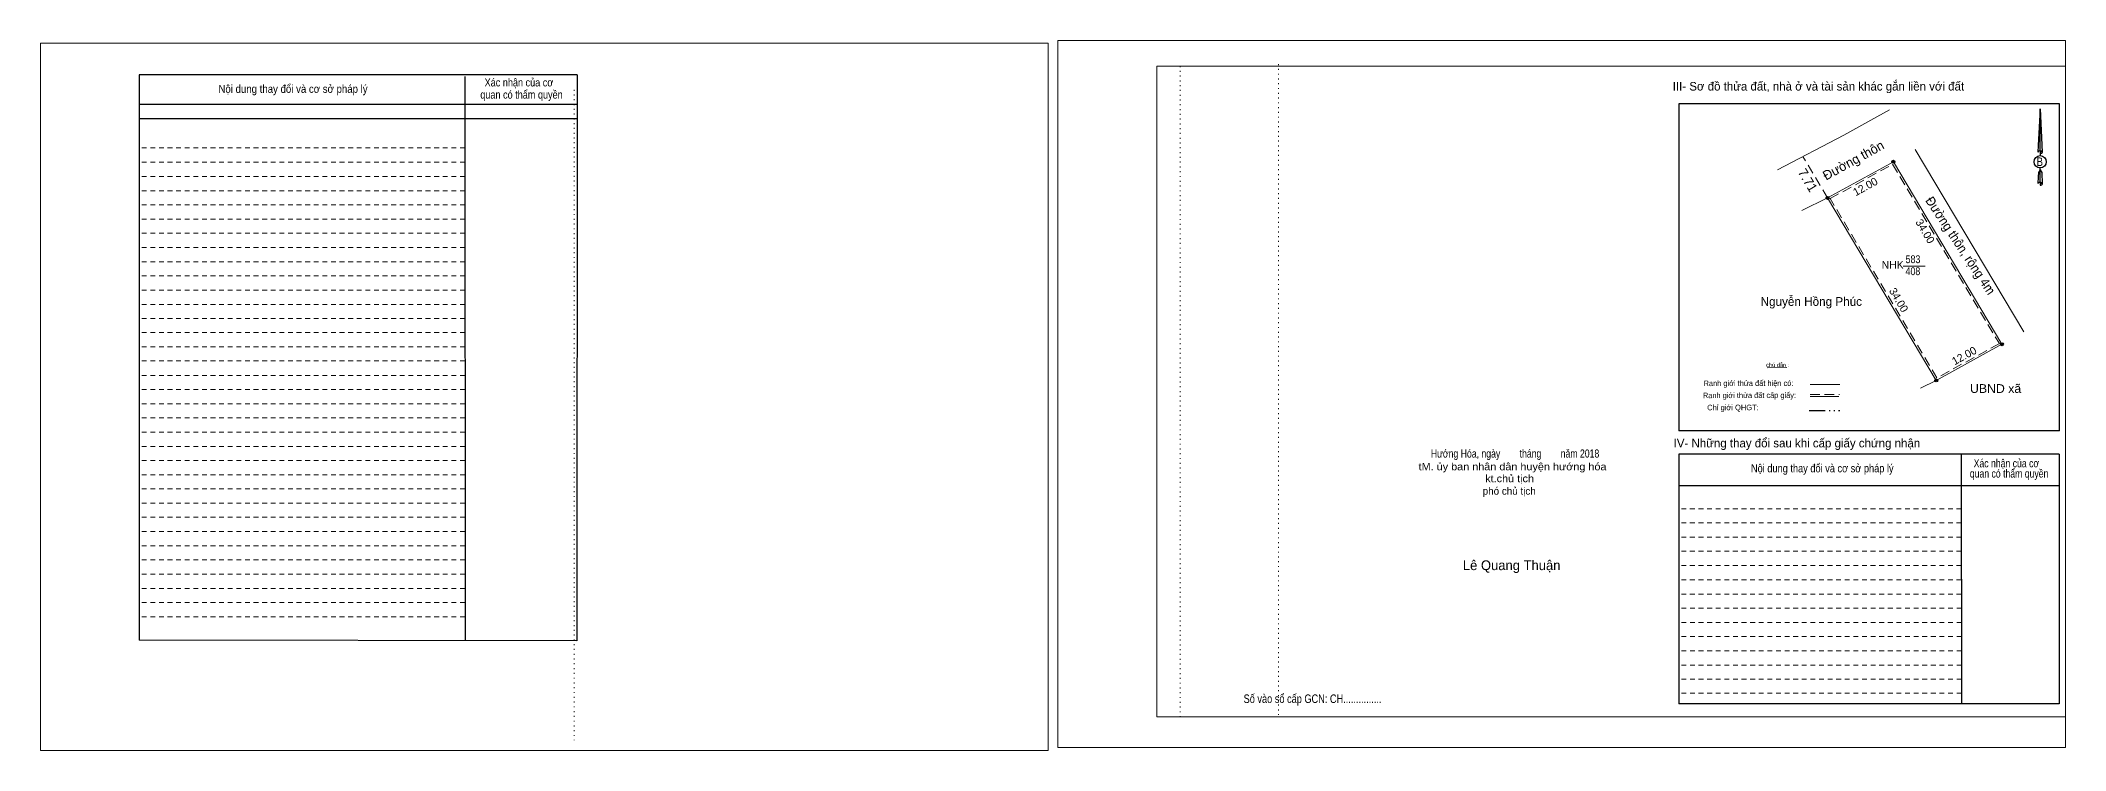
# Model space of a CAD drawing. Header units: metres. Extents: x 548099 to 548755, y 1837720 to 1837863.
# Drawn here: x 548431.2 to 548755.3, y 1837733.8 to 1837847.4 of the extents above; entities that cross this region are included whole.
import ezdxf
from ezdxf.enums import TextEntityAlignment as Align

# ---------------------------------------------------------------- set-up
doc = ezdxf.new("R2010")
doc.units = ezdxf.units.M
doc.header["$LTSCALE"] = 0.51
for name, pattern in [('DASH_DOUBLE_DOT', [9.2, 5, -1.2, 0.3, -1.2, 0.3, -1.2]), ('DOTTED', [1.5, 0.3, -1.2]), ('MEDIUM_DASHED', [4.5, 3, -1.5]), ('SHORT_DASHED', [2.7, 1.5, -1.2])]:
    doc.linetypes.add(name, pattern=pattern)
doc.layers.add('18', color=7, linetype='Continuous')
for name, color, linetype, lineweight in [('28', 7, 'SHORT_DASHED', 13), ('3', 7, 'Continuous', 13), ('8', 7, 'Continuous', 25)]:
    doc.layers.add(name, color=color, linetype=linetype, lineweight=lineweight)

msp = doc.modelspace()

# ---------------------------------------------------------------- hatches: boundary and pattern name
at = {"layer": '8'}
for points in [[(548728.0233, 1837828.04, 1), (548727.5567, 1837828.04, 1)], [(548717.5033, 1837822.26, 1), (548717.0367, 1837822.26, 1)], [(548745.4133, 1837798.83, 1), (548744.9467, 1837798.83, 1)], [(548734.8933, 1837793.05, 1), (548734.4267, 1837793.05, 1)], [(548734.8933, 1837793.05, 1), (548734.4267, 1837793.05, 1)]]:
    msp.add_hatch(color=256, dxfattribs=at).paths.add_polyline_path(points)

# ---------------------------------------------------------------- linework, layer by layer
at = {"layer": '28', "linetype": 'Continuous', "lineweight": 25}
for p, q in [((548517.1, 1837841.93), (548446.96, 1837841.93)), ((548499.12, 1837841.69), (548499.15, 1837751.42)), ((548517.1, 1837841.93), (548517.04, 1837751.36)), ((548517.1, 1837837.2), (548447.05, 1837837.2)), ((548517.1, 1837837.2), (548447.05, 1837837.2)), ((548517.1, 1837834.92), (548447.05, 1837834.92)), ((548738.67, 1837781.27), (548738.7, 1837741.28)), ((548754.34, 1837781.27), (548754.32, 1837741.28)), ((548754.32, 1837776.2), (548693.43, 1837776.2)), ((548517.04, 1837751.36), (548446.96, 1837751.46)), ((548754.32, 1837741.28), (548693.43, 1837741.28))]:
    msp.add_line(p, q, dxfattribs=at)
at = {"layer": '28'}
for p, q in [((548499.12, 1837830.25), (548446.96, 1837830.25)), ((548499.12, 1837827.96), (548446.96, 1837827.96)), ((548499.12, 1837825.71), (548446.96, 1837825.71)), ((548499.12, 1837823.4), (548446.96, 1837823.4)), ((548499.12, 1837821.14), (548446.96, 1837821.14)), ((548499.12, 1837818.86), (548446.96, 1837818.86)), ((548499.12, 1837816.59), (548446.96, 1837816.59)), ((548499.12, 1837814.32), (548446.96, 1837814.32)), ((548499.12, 1837812.05), (548446.96, 1837812.05)), ((548499.12, 1837809.77), (548446.96, 1837809.77)), ((548499.12, 1837807.51), (548446.96, 1837807.51)), ((548499.12, 1837805.22), (548446.96, 1837805.22)), ((548499.12, 1837802.97), (548446.96, 1837802.97)), ((548499.12, 1837800.7), (548446.96, 1837800.7)), ((548499.12, 1837798.41), (548446.96, 1837798.41)), ((548499.12, 1837796.16), (548446.96, 1837796.16)), ((548499.12, 1837793.86), (548446.96, 1837793.86)), ((548499.12, 1837791.59), (548446.96, 1837791.59)), ((548499.12, 1837789.31), (548446.96, 1837789.31)), ((548499.12, 1837787.04), (548446.96, 1837787.04)), ((548499.12, 1837784.76), (548446.96, 1837784.76)), ((548499.12, 1837782.49), (548446.96, 1837782.49)), ((548499.12, 1837780.22), (548446.96, 1837780.22)), ((548499.12, 1837777.94), (548446.96, 1837777.94)), ((548499.12, 1837775.69), (548446.96, 1837775.69)), ((548499.12, 1837773.39), (548446.96, 1837773.39)), ((548499.12, 1837771.15), (548446.96, 1837771.15)), ((548738.69, 1837772.52), (548693.43, 1837772.52)), ((548738.69, 1837770.24), (548693.43, 1837770.24)), ((548499.12, 1837768.85), (548446.96, 1837768.85)), ((548738.69, 1837767.96), (548693.43, 1837767.96)), ((548499.12, 1837766.59), (548446.96, 1837766.59)), ((548499.12, 1837764.31), (548446.96, 1837764.31)), ((548738.69, 1837765.7), (548693.43, 1837765.7)), ((548499.12, 1837762.02), (548446.96, 1837762.02)), ((548738.69, 1837763.42), (548693.43, 1837763.42)), ((548738.69, 1837761.14), (548693.43, 1837761.14)), ((548499.12, 1837759.76), (548446.96, 1837759.76)), ((548499.12, 1837757.48), (548446.96, 1837757.48)), ((548738.69, 1837758.85), (548693.43, 1837758.85)), ((548499.12, 1837755.2), (548446.96, 1837755.2)), ((548738.7, 1837756.59), (548693.43, 1837756.59)), ((548738.7, 1837754.33), (548693.43, 1837754.33)), ((548738.7, 1837752.06), (548693.43, 1837752.06)), ((548738.7, 1837749.78), (548693.43, 1837749.78)), ((548738.7, 1837747.5), (548693.43, 1837747.5)), ((548738.7, 1837745.24), (548693.43, 1837745.24)), ((548738.7, 1837742.97), (548693.43, 1837742.97))]:
    msp.add_line(p, q, dxfattribs=at)
at = {"layer": '28', "linetype": 'Continuous', "lineweight": 25}
for points in [[(548517.1, 1837841.93), (548446.96, 1837841.93), (548446.96, 1837751.46)], [(548754.34, 1837781.27), (548693.43, 1837781.27), (548693.43, 1837741.28)]]:
    msp.add_lwpolyline(points, dxfattribs=at)
at = {"layer": '3'}
for p, q in [((548609.88, 1837843.36), (548755.35, 1837843.36)), ((548609.88, 1837739.23), (548609.88, 1837843.36)), ((548755.35, 1837843.36), (548755.35, 1837738.36)), ((548609.88, 1837739.23), (548755.35, 1837739.23))]:
    msp.add_line(p, q, dxfattribs=at)
at = {"layer": '3', "linetype": 'DOTTED'}
for p, q in [((548613.65, 1837843.36), (548613.65, 1837739.23)), ((548629.35, 1837843.67), (548629.35, 1837739.53)), ((548516.64, 1837839.57), (548516.64, 1837735.45))]:
    msp.add_line(p, q, dxfattribs=at)
at = {"layer": '3'}
for points in [[(548431.19, 1837733.82), (548592.47, 1837733.82), (548592.47, 1837847.02), (548431.19, 1837847.02)], [(548431.19, 1837847.02), (548592.47, 1837847.02), (548592.47, 1837733.82), (548431.19, 1837733.82)], [(548431.19, 1837733.82), (548592.47, 1837733.82), (548592.47, 1837847.02), (548431.19, 1837847.02)], [(548594.07, 1837734.29), (548755.35, 1837734.29), (548755.35, 1837847.45), (548594.07, 1837847.45)]]:
    msp.add_lwpolyline(points, close=True, dxfattribs=at)
msp.add_lwpolyline([(548615.77, 1837843.36), (548755.35, 1837843.36), (548755.35, 1837739.23), (548615.77, 1837739.23)], dxfattribs=at)
at = {"layer": '8'}
for p, q in [((548751.27, 1837836.53), (548751.64, 1837829.59)), ((548751.27, 1837836.53), (548751.64, 1837829.59)), ((548751.27, 1837836.53), (548751.64, 1837829.59)), ((548750.97, 1837830.65), (548750.93, 1837829.6)), ((548751.27, 1837829.79), (548751.27, 1837829.54)), ((548751.27, 1837829.54), (548751.27, 1837829.35)), ((548751.27, 1837829.35), (548751.27, 1837829.07)), ((548751.27, 1837829.35), (548751.27, 1837829.07)), ((548751.27, 1837829.35), (548751.27, 1837829.07)), ((548751.64, 1837829.59), (548751.64, 1837829.6)), ((548751.27, 1837826.73), (548751.27, 1837827.03)), ((548751.27, 1837826.73), (548751.27, 1837827.03)), ((548751.27, 1837826.73), (548751.27, 1837827.03)), ((548751.27, 1837826.73), (548751.54, 1837826.35)), ((548751.27, 1837826.73), (548751.54, 1837826.35)), ((548751.27, 1837826.73), (548751.54, 1837826.35)), ((548751.54, 1837826.35), (548751.64, 1837824.53)), ((548751.54, 1837826.35), (548751.64, 1837824.53)), ((548751.54, 1837826.35), (548751.64, 1837824.53)), ((548751.27, 1837824.76), (548751.27, 1837824.5)), ((548751.27, 1837824.5), (548751.27, 1837824.29)), ((548751.64, 1837824.53), (548751.64, 1837824.54)), ((548754.4, 1837784.98), (548693.47, 1837784.98))]:
    msp.add_line(p, q, dxfattribs=at)
at = {"layer": '8', "lineweight": 13}
for p, q in [((548719.87, 1837832.31), (548709.24, 1837826.74)), ((548731.27, 1837830.02), (548748.66, 1837800.81)), ((548717.27, 1837822.26), (548713.16, 1837820.26)), ((548729.37, 1837811.35), (548732.91, 1837811.35)), ((548707.59, 1837795.07), (548710.76, 1837795.12)), ((548734.66, 1837793.05), (548732.14, 1837791.83)), ((548714.45, 1837792.38), (548719.25, 1837792.38)), ((548714.49, 1837790.45), (548719.09, 1837790.45)), ((548714.49, 1837790.45), (548719.09, 1837790.45))]:
    msp.add_line(p, q, dxfattribs=at)
at = {"layer": '8', "linetype": 'MEDIUM_DASHED', "lineweight": 13}
for p, q in [((548717.27, 1837822.26), (548713.32, 1837828.88)), ((548714.48, 1837790.78), (548719.19, 1837790.78))]:
    msp.add_line(p, q, dxfattribs=at)
at = {"layer": '8', "linetype": 'DASH_DOUBLE_DOT'}
msp.add_line((548714.34, 1837788.25), (548719.25, 1837788.25), dxfattribs=at)
at = {"layer": '8'}
for points in [[(548754.4, 1837784.98), (548754.4, 1837837.34), (548693.47, 1837837.34), (548693.47, 1837784.98)], [(548751.27, 1837829.79), (548751.27, 1837836.53), (548750.97, 1837830.65)], [(548751.27, 1837824.76), (548751.27, 1837826.73), (548751.04, 1837826.35), (548750.97, 1837825.61), (548750.93, 1837824.54)]]:
    msp.add_lwpolyline(points, dxfattribs=at)
at = {"layer": '8', "lineweight": 13}
msp.add_lwpolyline([(548727.17, 1837836.34), (548724.21, 1837834.71), (548719.87, 1837832.31)], dxfattribs=at)
for points in [[(548734.66, 1837793.05), (548717.27, 1837822.26), (548727.79, 1837828.04), (548745.18, 1837798.83)], [(548727.79, 1837828.04), (548745.18, 1837798.83), (548734.66, 1837793.05), (548717.27, 1837822.26)]]:
    msp.add_lwpolyline(points, close=True, dxfattribs=at)
at = {"layer": '8', "linetype": 'MEDIUM_DASHED', "lineweight": 13}
msp.add_lwpolyline([(548727.68, 1837827.64), (548744.76, 1837798.94), (548734.77, 1837793.45), (548717.69, 1837822.15)], close=True, dxfattribs=at)
at = {"layer": '8'}
for centre in [(548727.79, 1837828.04), (548717.27, 1837822.26), (548745.18, 1837798.83), (548734.66, 1837793.05), (548734.66, 1837793.05)]:
    msp.add_circle(centre, 0.2333, dxfattribs=at)
msp.add_ellipse((548751.2852, 1837828.0407), major_axis=(0, 0.9887), ratio=0.983453, dxfattribs=at)
for centre, start_param, end_param in [((548751.2856, 1837829.5642), 1.57079633, 3.07445202), ((548751.2856, 1837829.5642), 0.06714063, 1.57079633), ((548751.2856, 1837829.5642), 4.71238898, 6.28318531), ((548751.2856, 1837824.5181), 2.49106941, 3.07427841), ((548751.2856, 1837824.5181), 1.57079633, 2.49106941), ((548751.2856, 1837824.5181), 0.06714063, 1.57079633), ((548751.2856, 1837824.5181), 4.71238898, 6.28318531)]:
    msp.add_ellipse(centre, major_axis=(0.3564, 0), ratio=0.655448, start_param=start_param, end_param=end_param, dxfattribs=at)

# ---------------------------------------------------------------- texts
at = {"layer": '18'}
for s, height, width, p in [('tM. ủy ban nhân dân huyện hướng hóa', 1.179, 1.1, (548666.835, 1837778.67)), ('Hướng Hóa, ngày        tháng        năm 2018', 1.3, 0.8, (548667.235, 1837780.7)), ('kt.chủ tịch', 1.179, 1.1, (548666.365, 1837776.76)), ('Số vào sổ cấp GCN: CH...............', 1.375, 0.8, (548634.82, 1837741.42))]:
    msp.add_text(s, height=height, dxfattribs=dict(at, width=width)).set_placement(p, align=Align.CENTER)
for s, height, p in [('phó chủ tịch', 1.179, (548666.305, 1837774.76)), ('Lê Quang Thuận', 1.556, (548666.69, 1837762.69))]:
    msp.add_text(s, height=height, dxfattribs=at).set_placement(p, align=Align.CENTER)
at = {"layer": '28'}
for s, height, width, p in [('Xác nhận của cơ', 1.281, 0.85, (548507.78, 1837840.1)), ('Xác nhận của cơ', 1.281, 0.85, (548507.78, 1837840.1)), ('Nội dung thay đổi và cơ sở pháp lý', 1.281, 0.9, (548471.615, 1837839.07)), ('Nội dung thay đổi và cơ sở pháp lý', 1.281, 0.9, (548471.615, 1837839.07)), (' quan có thẩm quyền', 1.281, 0.85, (548507.985, 1837838.15)), (' quan có thẩm quyền', 1.281, 0.85, (548507.985, 1837838.15)), ('Nội dung thay đổi và cơ sở pháp lý', 1.297, 0.85, (548716.415, 1837778.34)), ('Xác nhận của cơ', 1.297, 0.8, (548745.885, 1837779.14)), (' quan có thẩm quyền', 1.297, 0.8, (548746.13, 1837777.5))]:
    msp.add_text(s, height=height, dxfattribs=dict(at, width=width)).set_placement(p, align=Align.CENTER)
msp.add_text('IV- Những thay đổi sau khi cấp giấy chứng nhận', height=1.375, dxfattribs=at).set_placement((548712.355, 1837782.33), align=Align.CENTER)
at = {"layer": '8'}
for s, height, p in [('III- Sơ đồ thửa đất, nhà ở và tài sản khác gắn liền với đất', 1.375, (548715.8, 1837839.44)), ('NHK', 1.25, (548727.685, 1837810.92)), ('Nguyễn Hồng Phúc', 1.4, (548714.66, 1837804.98))]:
    msp.add_text(s, height=height, dxfattribs=at).set_placement(p, align=Align.CENTER)
for s, rotation, p in [('Đường thôn', 28.786, (548717.02, 1837825.02)), ('7.71', 300.864, (548712.44, 1837826.38))]:
    msp.add_text(s, height=1.5, rotation=rotation, dxfattribs=at).set_placement(p)
for s, height, width, p in [('B', 1.358, 0.85, (548751.235, 1837827.37)), ('583', 1.25, 0.85, (548730.935, 1837811.82)), ('408', 1.25, 0.85, (548730.925, 1837809.9)), ('UBND xã', 1.4, 1.05, (548744.16, 1837791.05))]:
    msp.add_text(s, height=height, dxfattribs=dict(at, width=width)).set_placement(p, align=Align.CENTER)
for s, height, rotation, p in [('12.00', 1.25, 28.786, (548723.604, 1837823.5106)), ('34.00', 1.25, 300.767, (548732.3464, 1837816.6047)), ('34.00', 1.25, 300.767, (548728.1164, 1837805.6047)), ('chú dẫn :', 0.6535, 359.974, (548709.2849, 1837795.1991)), ('12.00', 1.25, 28.786, (548739.434, 1837796.4606))]:
    msp.add_text(s, height=height, rotation=rotation, dxfattribs=at).set_placement(p, align=Align.CENTER)
for s, height, rotation, width, p in [('Đường thôn, rộng 4m', 1.5, 303.639, 0.95, (548737.9168, 1837814.2155)), ('Ranh giới thửa đất hiện có:', 0.8876, 0.135, 0.8, (548704.604, 1837792.1538)), ('Ranh giới thửa đất cấp giấy:', 0.8837, 0.135, 0.8, (548704.759, 1837790.2243)), ('Chỉ giới QHGT:', 0.8837, 0.135, 0.85, (548702.124, 1837788.2782))]:
    msp.add_text(s, height=height, rotation=rotation, dxfattribs=dict(at, width=width)).set_placement(p, align=Align.CENTER)

doc.saveas('drawing.dxf')
